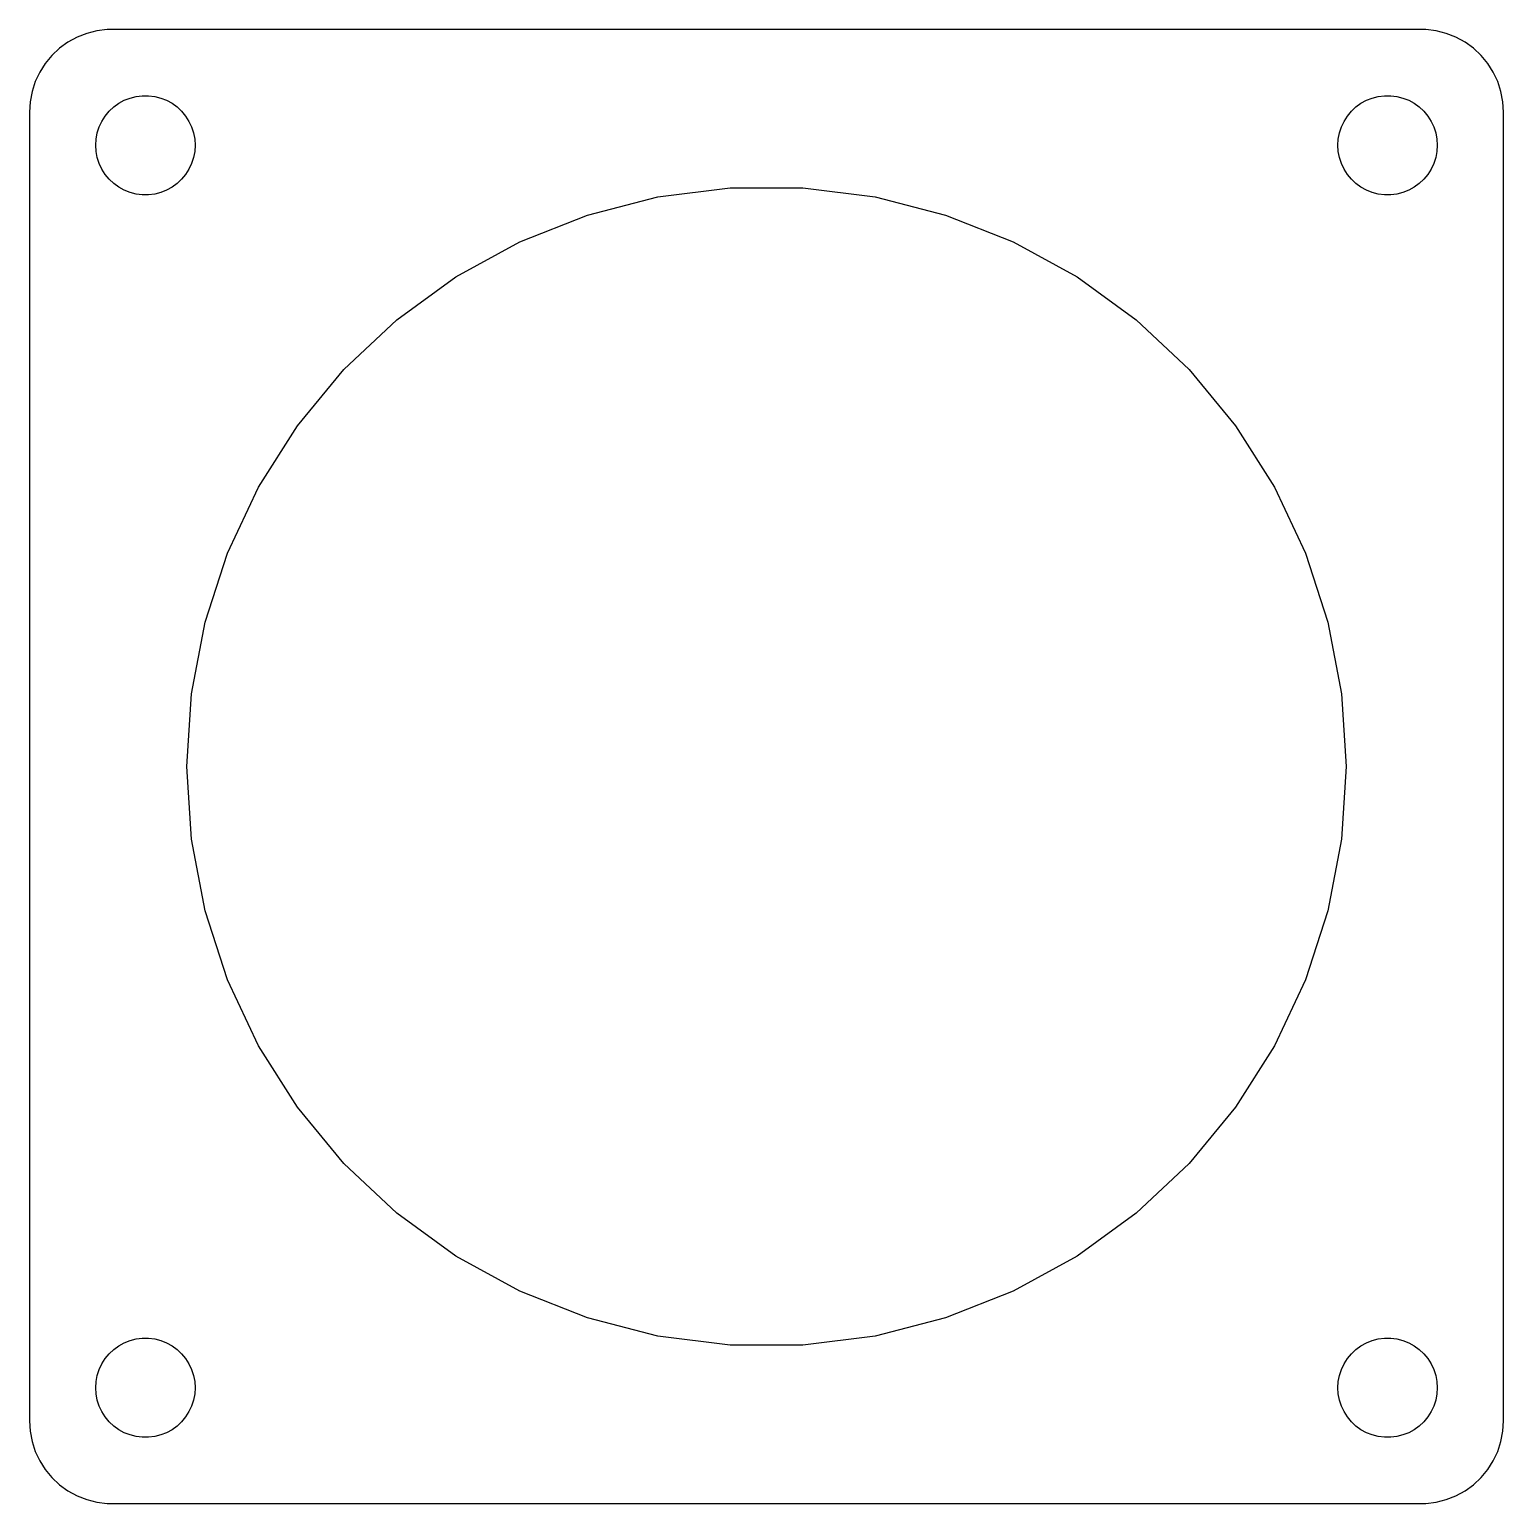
# Model space of a CAD drawing. Header units: metres. Extents: x -44.5 to 44.5, y -44.5 to 44.5.
import ezdxf

# ---------------------------------------------------------------- set-up
doc = ezdxf.new("R2010")
doc.units = ezdxf.units.M

msp = doc.modelspace()

# ---------------------------------------------------------------- linework, layer by layer
for p, q in [((-42.1791, 43.7216), (-42.6871, 43.3526)), ((-41.6289, 44.0241), (-42.1791, 43.7216)), ((-41.0451, 44.2553), (-41.6289, 44.0241)), ((-40.4369, 44.4114), (-41.0451, 44.2553)), ((-39.8139, 44.4901), (-40.4369, 44.4114)), ((39.8139, 44.4901), (-39.8139, 44.4901)), ((40.4369, 44.4114), (39.8139, 44.4901)), ((41.0451, 44.2553), (40.4369, 44.4114)), ((41.6289, 44.0241), (41.0451, 44.2553)), ((42.1791, 43.7216), (41.6289, 44.0241)), ((42.6871, 43.3526), (42.1791, 43.7216)), ((-43.1448, 42.9227), (-43.5451, 42.4389)), ((-42.6871, 43.3526), (-43.1448, 42.9227)), ((43.1448, 42.9227), (42.6871, 43.3526)), ((43.5451, 42.4389), (43.1448, 42.9227)), ((-43.8815, 41.9088), (-44.1489, 41.3406)), ((-43.5451, 42.4389), (-43.8815, 41.9088)), ((43.8815, 41.9088), (43.5451, 42.4389)), ((44.1489, 41.3406), (43.8815, 41.9088)), ((-44.1489, 41.3406), (-44.3429, 40.7434)), ((44.3429, 40.7434), (44.1489, 41.3406)), ((-44.4606, 40.1267), (-44.5, 39.5)), ((-44.3429, 40.7434), (-44.4606, 40.1267)), ((-39.1075, 40.033), (-38.7773, 40.2145)), ((-38.7773, 40.2145), (-38.427, 40.3532)), ((-38.427, 40.3532), (-38.0621, 40.4469)), ((-38.0621, 40.4469), (-37.6884, 40.4941)), ((-37.6884, 40.4941), (-37.3116, 40.4941)), ((-37.3116, 40.4941), (-36.9379, 40.4469)), ((-36.9379, 40.4469), (-36.5729, 40.3532)), ((-36.5729, 40.3532), (-36.2227, 40.2145)), ((-36.2227, 40.2145), (-35.8925, 40.033)), ((35.8925, 40.033), (36.2227, 40.2145)), ((36.2227, 40.2145), (36.5729, 40.3532)), ((36.5729, 40.3532), (36.9379, 40.4469)), ((36.9379, 40.4469), (37.3116, 40.4941)), ((37.3116, 40.4941), (37.6884, 40.4941)), ((37.6884, 40.4941), (38.0621, 40.4469)), ((38.0621, 40.4469), (38.427, 40.3532)), ((38.427, 40.3532), (38.7773, 40.2145)), ((38.7773, 40.2145), (39.1075, 40.033)), ((44.4606, 40.1267), (44.3429, 40.7434)), ((44.5, 39.5), (44.4606, 40.1267)), ((-44.5, 39.5), (-44.5, -39.5)), ((-40.1289, 38.9453), (-39.927, 39.2634)), ((-39.927, 39.2634), (-39.6869, 39.5536)), ((-39.6869, 39.5536), (-39.4123, 39.8115)), ((-39.4123, 39.8115), (-39.1075, 40.033)), ((-35.8925, 40.033), (-35.5877, 39.8115)), ((-35.5877, 39.8115), (-35.3131, 39.5536)), ((-35.3131, 39.5536), (-35.0729, 39.2634)), ((-35.0729, 39.2634), (-34.8711, 38.9453)), ((34.8711, 38.9453), (35.0729, 39.2634)), ((35.0729, 39.2634), (35.3131, 39.5536)), ((35.3131, 39.5536), (35.5877, 39.8115)), ((35.5877, 39.8115), (35.8925, 40.033)), ((39.1075, 40.033), (39.4123, 39.8115)), ((39.4123, 39.8115), (39.6869, 39.5536)), ((39.6869, 39.5536), (39.927, 39.2634)), ((39.927, 39.2634), (40.1289, 38.9453)), ((44.5, -39.5), (44.5, 39.5)), ((-40.4057, 38.2461), (-40.2893, 38.6044)), ((-40.2893, 38.6044), (-40.1289, 38.9453)), ((-34.8711, 38.9453), (-34.7107, 38.6044)), ((-34.7107, 38.6044), (-34.5942, 38.2461)), ((34.5942, 38.2461), (34.7107, 38.6044)), ((34.7107, 38.6044), (34.8711, 38.9453)), ((40.1289, 38.9453), (40.2893, 38.6044)), ((40.2893, 38.6044), (40.4057, 38.2461)), ((-40.5, 37.5), (-40.4763, 37.876)), ((-40.4763, 37.124), (-40.5, 37.5)), ((-40.4763, 37.876), (-40.4057, 38.2461)), ((-34.5942, 38.2461), (-34.5237, 37.876)), ((-34.5237, 37.876), (-34.5, 37.5)), ((-34.5, 37.5), (-34.5237, 37.124)), ((34.5, 37.5), (34.5237, 37.876)), ((34.5237, 37.124), (34.5, 37.5)), ((34.5237, 37.876), (34.5942, 38.2461)), ((40.4057, 38.2461), (40.4763, 37.876)), ((40.4763, 37.876), (40.5, 37.5)), ((40.5, 37.5), (40.4763, 37.124)), ((-40.4057, 36.7539), (-40.4763, 37.124)), ((-40.2893, 36.3956), (-40.4057, 36.7539)), ((-34.5942, 36.7539), (-34.7107, 36.3956)), ((-34.5237, 37.124), (-34.5942, 36.7539)), ((34.5942, 36.7539), (34.5237, 37.124)), ((34.7107, 36.3956), (34.5942, 36.7539)), ((40.4057, 36.7539), (40.2893, 36.3956)), ((40.4763, 37.124), (40.4057, 36.7539)), ((-40.1289, 36.0547), (-40.2893, 36.3956)), ((-39.927, 35.7366), (-40.1289, 36.0547)), ((-39.6869, 35.4464), (-39.927, 35.7366)), ((-35.0729, 35.7366), (-35.3131, 35.4464)), ((-34.8711, 36.0547), (-35.0729, 35.7366)), ((-34.7107, 36.3956), (-34.8711, 36.0547)), ((34.8711, 36.0547), (34.7107, 36.3956)), ((35.0729, 35.7366), (34.8711, 36.0547)), ((35.3131, 35.4464), (35.0729, 35.7366)), ((39.927, 35.7366), (39.6869, 35.4464)), ((40.1289, 36.0547), (39.927, 35.7366)), ((40.2893, 36.3956), (40.1289, 36.0547)), ((-39.4123, 35.1885), (-39.6869, 35.4464)), ((-39.1075, 34.967), (-39.4123, 35.1885)), ((-38.7773, 34.7855), (-39.1075, 34.967)), ((-38.427, 34.6468), (-38.7773, 34.7855)), ((-36.2227, 34.7855), (-36.5729, 34.6468)), ((-35.8925, 34.967), (-36.2227, 34.7855)), ((-35.5877, 35.1885), (-35.8925, 34.967)), ((-35.3131, 35.4464), (-35.5877, 35.1885)), ((-6.55833, 34.3801), (-2.19766, 34.9309)), ((-2.19766, 34.9309), (2.19766, 34.9309)), ((2.19766, 34.9309), (6.55833, 34.3801)), ((35.5877, 35.1885), (35.3131, 35.4464)), ((35.8925, 34.967), (35.5877, 35.1885)), ((36.2227, 34.7855), (35.8925, 34.967)), ((36.5729, 34.6468), (36.2227, 34.7855)), ((38.7773, 34.7855), (38.427, 34.6468)), ((39.1075, 34.967), (38.7773, 34.7855)), ((39.4123, 35.1885), (39.1075, 34.967)), ((39.6869, 35.4464), (39.4123, 35.1885)), ((-38.0621, 34.5531), (-38.427, 34.6468)), ((-37.6884, 34.5059), (-38.0621, 34.5531)), ((-37.3116, 34.5059), (-37.6884, 34.5059)), ((-36.9379, 34.5531), (-37.3116, 34.5059)), ((-36.5729, 34.6468), (-36.9379, 34.5531)), ((-10.8156, 33.287), (-6.55833, 34.3801)), ((6.55833, 34.3801), (10.8156, 33.287)), ((36.9379, 34.5531), (36.5729, 34.6468)), ((37.3116, 34.5059), (36.9379, 34.5531)), ((37.6884, 34.5059), (37.3116, 34.5059)), ((38.0621, 34.5531), (37.6884, 34.5059)), ((38.427, 34.6468), (38.0621, 34.5531)), ((-14.9023, 31.6689), (-10.8156, 33.287)), ((10.8156, 33.287), (14.9023, 31.6689)), ((-18.7539, 29.5515), (-14.9023, 31.6689)), ((14.9023, 31.6689), (18.7539, 29.5515)), ((-22.3098, 26.968), (-18.7539, 29.5515)), ((18.7539, 29.5515), (22.3098, 26.968)), ((-25.5139, 23.9591), (-22.3098, 26.968)), ((22.3098, 26.968), (25.5139, 23.9591)), ((-28.3156, 20.5725), (-25.5139, 23.9591)), ((25.5139, 23.9591), (28.3156, 20.5725)), ((-30.6707, 16.8614), (-28.3156, 20.5725)), ((28.3156, 20.5725), (30.6707, 16.8614)), ((-32.5422, 12.8844), (-30.6707, 16.8614)), ((30.6707, 16.8614), (32.5422, 12.8844)), ((-33.9004, 8.70413), (-32.5422, 12.8844)), ((32.5422, 12.8844), (33.9004, 8.70413)), ((-34.724, 4.38666), (-33.9004, 8.70413)), ((33.9004, 8.70413), (34.724, 4.38666)), ((-35, 0), (-34.724, 4.38666)), ((34.724, 4.38666), (35, 0)), ((-34.724, -4.38666), (-35, 0)), ((35, 0), (34.724, -4.38666)), ((-33.9004, -8.70413), (-34.724, -4.38666)), ((34.724, -4.38666), (33.9004, -8.70413)), ((-32.5422, -12.8844), (-33.9004, -8.70413)), ((33.9004, -8.70413), (32.5422, -12.8844)), ((-30.6707, -16.8614), (-32.5422, -12.8844)), ((32.5422, -12.8844), (30.6707, -16.8614)), ((-28.3156, -20.5725), (-30.6707, -16.8614)), ((30.6707, -16.8614), (28.3156, -20.5725)), ((-25.5139, -23.9591), (-28.3156, -20.5725)), ((28.3156, -20.5725), (25.5139, -23.9591)), ((-22.3098, -26.968), (-25.5139, -23.9591)), ((25.5139, -23.9591), (22.3098, -26.968)), ((-18.7539, -29.5515), (-22.3098, -26.968)), ((22.3098, -26.968), (18.7539, -29.5515)), ((-14.9023, -31.6689), (-18.7539, -29.5515)), ((18.7539, -29.5515), (14.9023, -31.6689)), ((-10.8156, -33.287), (-14.9023, -31.6689)), ((14.9023, -31.6689), (10.8156, -33.287)), ((-6.55833, -34.3801), (-10.8156, -33.287)), ((10.8156, -33.287), (6.55833, -34.3801)), ((-38.7773, -34.7855), (-38.427, -34.6468)), ((-38.427, -34.6468), (-38.0621, -34.5531)), ((-38.0621, -34.5531), (-37.6884, -34.5059)), ((-37.6884, -34.5059), (-37.3116, -34.5059)), ((-37.3116, -34.5059), (-36.9379, -34.5531)), ((-36.9379, -34.5531), (-36.5729, -34.6468)), ((-36.5729, -34.6468), (-36.2227, -34.7855)), ((-2.19766, -34.9309), (-6.55833, -34.3801)), ((6.55833, -34.3801), (2.19766, -34.9309)), ((36.2227, -34.7855), (36.5729, -34.6468)), ((36.5729, -34.6468), (36.9379, -34.5531)), ((36.9379, -34.5531), (37.3116, -34.5059)), ((37.3116, -34.5059), (37.6884, -34.5059)), ((37.6884, -34.5059), (38.0621, -34.5531)), ((38.0621, -34.5531), (38.427, -34.6468)), ((38.427, -34.6468), (38.7773, -34.7855)), ((-39.927, -35.7366), (-39.6869, -35.4464)), ((-39.6869, -35.4464), (-39.4123, -35.1885)), ((-39.4123, -35.1885), (-39.1075, -34.967)), ((-39.1075, -34.967), (-38.7773, -34.7855)), ((-36.2227, -34.7855), (-35.8925, -34.967)), ((-35.8925, -34.967), (-35.5877, -35.1885)), ((-35.5877, -35.1885), (-35.3131, -35.4464)), ((-35.3131, -35.4464), (-35.0729, -35.7366)), ((2.19766, -34.9309), (-2.19766, -34.9309)), ((35.0729, -35.7366), (35.3131, -35.4464)), ((35.3131, -35.4464), (35.5877, -35.1885)), ((35.5877, -35.1885), (35.8925, -34.967)), ((35.8925, -34.967), (36.2227, -34.7855)), ((38.7773, -34.7855), (39.1075, -34.967)), ((39.1075, -34.967), (39.4123, -35.1885)), ((39.4123, -35.1885), (39.6869, -35.4464)), ((39.6869, -35.4464), (39.927, -35.7366)), ((-40.4057, -36.7539), (-40.2893, -36.3956)), ((-40.2893, -36.3956), (-40.1289, -36.0547)), ((-40.1289, -36.0547), (-39.927, -35.7366)), ((-35.0729, -35.7366), (-34.8711, -36.0547)), ((-34.8711, -36.0547), (-34.7107, -36.3956)), ((-34.7107, -36.3956), (-34.5942, -36.7539)), ((34.5942, -36.7539), (34.7107, -36.3956)), ((34.7107, -36.3956), (34.8711, -36.0547)), ((34.8711, -36.0547), (35.0729, -35.7366)), ((39.927, -35.7366), (40.1289, -36.0547)), ((40.1289, -36.0547), (40.2893, -36.3956)), ((40.2893, -36.3956), (40.4057, -36.7539)), ((-40.5, -37.5), (-40.4763, -37.124)), ((-40.4763, -37.124), (-40.4057, -36.7539)), ((-34.5942, -36.7539), (-34.5237, -37.124)), ((-34.5237, -37.124), (-34.5, -37.5)), ((34.5, -37.5), (34.5237, -37.124)), ((34.5237, -37.124), (34.5942, -36.7539)), ((40.4057, -36.7539), (40.4763, -37.124)), ((40.4763, -37.124), (40.5, -37.5)), ((-40.4763, -37.876), (-40.5, -37.5)), ((-40.4057, -38.2461), (-40.4763, -37.876)), ((-40.2893, -38.6044), (-40.4057, -38.2461)), ((-34.5942, -38.2461), (-34.7107, -38.6044)), ((-34.5237, -37.876), (-34.5942, -38.2461)), ((-34.5, -37.5), (-34.5237, -37.876)), ((34.5237, -37.876), (34.5, -37.5)), ((34.5942, -38.2461), (34.5237, -37.876)), ((34.7107, -38.6044), (34.5942, -38.2461)), ((40.4057, -38.2461), (40.2893, -38.6044)), ((40.4763, -37.876), (40.4057, -38.2461)), ((40.5, -37.5), (40.4763, -37.876)), ((-40.1289, -38.9453), (-40.2893, -38.6044)), ((-39.927, -39.2634), (-40.1289, -38.9453)), ((-34.8711, -38.9453), (-35.0729, -39.2634)), ((-34.7107, -38.6044), (-34.8711, -38.9453)), ((34.8711, -38.9453), (34.7107, -38.6044)), ((35.0729, -39.2634), (34.8711, -38.9453)), ((40.1289, -38.9453), (39.927, -39.2634)), ((40.2893, -38.6044), (40.1289, -38.9453)), ((-44.5, -39.5), (-44.4606, -40.1267)), ((-39.6869, -39.5536), (-39.927, -39.2634)), ((-39.4123, -39.8115), (-39.6869, -39.5536)), ((-39.1075, -40.033), (-39.4123, -39.8115)), ((-38.7773, -40.2145), (-39.1075, -40.033)), ((-35.8925, -40.033), (-36.2227, -40.2145)), ((-35.5877, -39.8115), (-35.8925, -40.033)), ((-35.3131, -39.5536), (-35.5877, -39.8115)), ((-35.0729, -39.2634), (-35.3131, -39.5536)), ((35.3131, -39.5536), (35.0729, -39.2634)), ((35.5877, -39.8115), (35.3131, -39.5536)), ((35.8925, -40.033), (35.5877, -39.8115)), ((36.2227, -40.2145), (35.8925, -40.033)), ((39.1075, -40.033), (38.7773, -40.2145)), ((39.4123, -39.8115), (39.1075, -40.033)), ((39.6869, -39.5536), (39.4123, -39.8115)), ((39.927, -39.2634), (39.6869, -39.5536)), ((44.4606, -40.1267), (44.5, -39.5)), ((-44.4606, -40.1267), (-44.3429, -40.7434)), ((-44.3429, -40.7434), (-44.1489, -41.3406)), ((-38.427, -40.3532), (-38.7773, -40.2145)), ((-38.0621, -40.4469), (-38.427, -40.3532)), ((-37.6884, -40.4941), (-38.0621, -40.4469)), ((-37.3116, -40.4941), (-37.6884, -40.4941)), ((-36.9379, -40.4469), (-37.3116, -40.4941)), ((-36.5729, -40.3532), (-36.9379, -40.4469)), ((-36.2227, -40.2145), (-36.5729, -40.3532)), ((36.5729, -40.3532), (36.2227, -40.2145)), ((36.9379, -40.4469), (36.5729, -40.3532)), ((37.3116, -40.4941), (36.9379, -40.4469)), ((37.6884, -40.4941), (37.3116, -40.4941)), ((38.0621, -40.4469), (37.6884, -40.4941)), ((38.427, -40.3532), (38.0621, -40.4469)), ((38.7773, -40.2145), (38.427, -40.3532)), ((44.1489, -41.3406), (44.3429, -40.7434)), ((44.3429, -40.7434), (44.4606, -40.1267)), ((-44.1489, -41.3406), (-43.8815, -41.9088)), ((43.8815, -41.9088), (44.1489, -41.3406)), ((-43.8815, -41.9088), (-43.5451, -42.4389)), ((-43.5451, -42.4389), (-43.1448, -42.9227)), ((43.1448, -42.9227), (43.5451, -42.4389)), ((43.5451, -42.4389), (43.8815, -41.9088)), ((-43.1448, -42.9227), (-42.6871, -43.3526)), ((-42.6871, -43.3526), (-42.1791, -43.7216)), ((42.1791, -43.7216), (42.6871, -43.3526)), ((42.6871, -43.3526), (43.1448, -42.9227)), ((-42.1791, -43.7216), (-41.6289, -44.0241)), ((-41.6289, -44.0241), (-41.0451, -44.2553)), ((-41.0451, -44.2553), (-40.4369, -44.4114)), ((-40.4369, -44.4114), (-39.8139, -44.4901)), ((-39.8139, -44.4901), (39.8139, -44.4901)), ((39.8139, -44.4901), (40.4369, -44.4114)), ((40.4369, -44.4114), (41.0451, -44.2553)), ((41.0451, -44.2553), (41.6289, -44.0241)), ((41.6289, -44.0241), (42.1791, -43.7216))]:
    msp.add_line(p, q)

doc.saveas('drawing.dxf')
